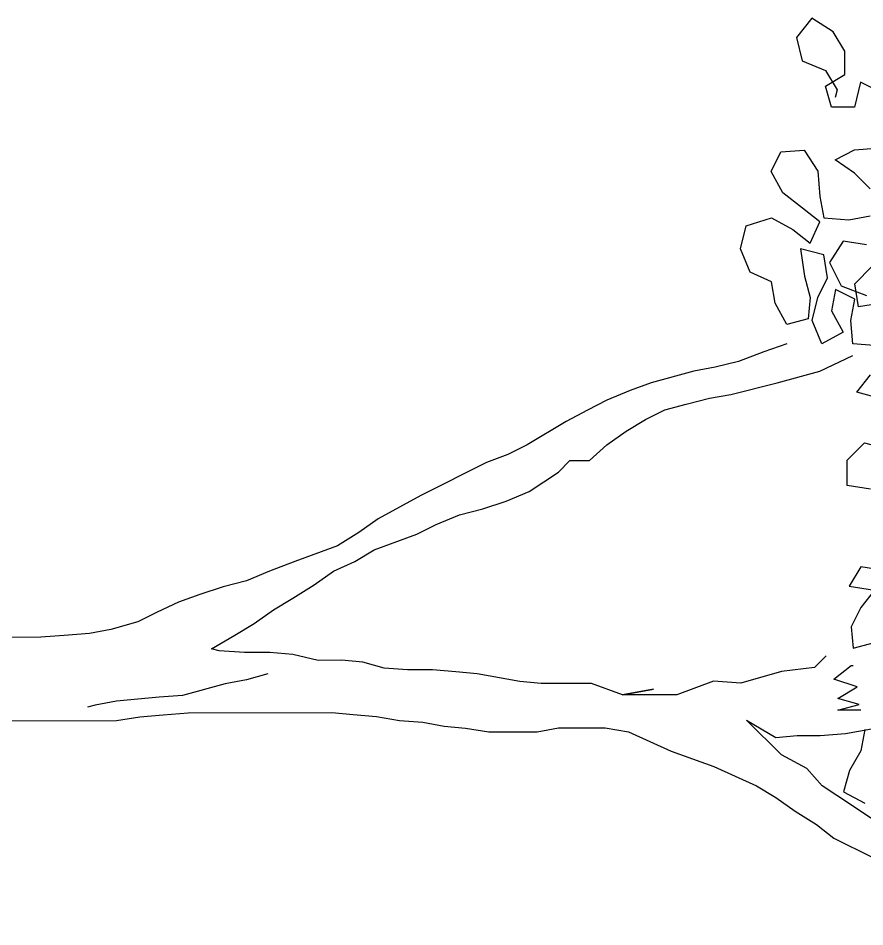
# Model space of a CAD drawing. Header units: feet. Extents: x 50754 to 76410, y 49660 to 67674.
# Drawn here: x 70100.77 to 70116.03, y 55226.35 to 55242.72 of the extents above; entities that cross this region are included whole.
import ezdxf

# ---------------------------------------------------------------- set-up
doc = ezdxf.new("R2010")
doc.units = ezdxf.units.FT
doc.linetypes.add('Amconstr', pattern=[9999, 9999, 0])
doc.layers.add('1_tree', color=3, linetype='Continuous')
doc.layers.add('MS GATE', color=1, linetype='Continuous')

# ---------------------------------------------------------------- blocks, each defined once
blk = doc.blocks.new('admin enlclave road')
at = {"layer": '1_tree', "color": 253}
for points in [[(44844.62516, -5345.34327), (44844.61521, -5345.34299), (44844.61375, -5345.33245), (44844.62004, -5345.32415), (44844.62929, -5345.32535)], [(44844.63239, -5345.30591), (44844.61388, -5345.30352), (44844.61854, -5345.29543)], [(44844.61926, -5345.26476), (44844.60975, -5345.26773), (44844.60678, -5345.25823), (44844.61307, -5345.24992)], [(44844.6094, -5345.24134), (44844.59945, -5345.24106), (44844.59501, -5345.25077), (44844.60122, -5345.25982), (44844.61232, -5345.26242)], [(44844.6201, -5345.28282), (44844.60945, -5345.28347), (44844.60729, -5345.27386), (44844.60768, -5345.26471), (44844.59901, -5345.26178), (44844.59863, -5345.27092), (44844.60472, -5345.27917), (44844.59648, -5345.28527), (44844.59108, -5345.2761), (44844.59217, -5345.26603), (44844.5951, -5345.25736), (44844.59213, -5345.24786), (44844.58206, -5345.24677), (44844.58526, -5345.2579), (44844.58892, -5345.26648), (44844.58935, -5345.27551), (44844.58076, -5345.27918), (44844.57466, -5345.27093), (44844.57181, -5345.26224), (44844.56233, -5345.25942), (44844.55693, -5345.25025), (44844.55802, -5345.24019), (44844.56811, -5345.23548), (44844.5777, -5345.23912), (44844.58578, -5345.24378), (44844.5886, -5345.2343), (44844.58052, -5345.22964), (44844.57151, -5345.22427), (44844.56541, -5345.21603), (44844.56835, -5345.20736), (44844.57796, -5345.2052), (44844.58487, -5345.21333), (44844.58714, -5345.22376), (44844.59, -5345.23246), (44844.60065, -5345.23181), (44844.60934, -5345.22895)], [(44844.60777, -5345.2176), (44844.60039, -5345.21201), (44844.5915, -5345.20746), (44844.59904, -5345.20228), (44844.60785, -5345.20024)], [(44844.60622, -5345.1765), (44844.59755, -5345.17357), (44844.59657, -5345.18445), (44844.58685, -5345.18579), (44844.58318, -5345.17721), (44844.59061, -5345.17123), (44844.58927, -5345.1615), (44844.58328, -5345.15406), (44844.57358, -5345.14962), (44844.56821, -5345.15863), (44844.57199, -5345.16802), (44844.58228, -5345.17073), (44844.58827, -5345.17816), (44844.58791, -5345.18152)], [(44844.58189, -5345.28729), (44844.57261, -5345.29188), (44844.56263, -5345.29739), (44844.55323, -5345.30117), (44844.54454, -5345.30402), (44844.52738, -5345.31135), (44844.51891, -5345.31583), (44844.50974, -5345.32123), (44844.50219, -5345.32641), (44844.49395, -5345.33251), (44844.47908, -5345.34448), (44844.47153, -5345.34965), (44844.46306, -5345.35413), (44844.4374, -5345.37173), (44844.42091, -5345.38393), (44844.41359, -5345.39072), (44844.40546, -5345.39763), (44844.38852, -5345.40659), (44844.37854, -5345.4121), (44844.36937, -5345.4175), (44844.35998, -5345.42128), (44844.3507, -5345.42587), (44844.34223, -5345.43034), (44844.33387, -5345.43563), (44844.32633, -5345.44081), (44844.31542, -5345.44562), (44844.30673, -5345.44848), (44844.2963, -5345.45075), (44844.28669, -5345.4529), (44844.19345, -5345.4658)], [(44844.3587, -5345.44789), (44844.36765, -5345.44087), (44844.37508, -5345.43489), (44844.38241, -5345.42809), (44844.38984, -5345.4221), (44844.39797, -5345.41519), (44844.40529, -5345.4084), (44844.41365, -5345.40311), (44844.42109, -5345.39712), (44844.43803, -5345.38817), (44844.44557, -5345.38299), (44844.45474, -5345.37759), (44844.46413, -5345.37381), (44844.47341, -5345.36922), (44844.48258, -5345.36382), (44844.49362, -5345.35403), (44844.49781, -5345.3485), (44844.50592, -5345.34737), (44844.51232, -5345.33988), (44844.51964, -5345.33308), (44844.52708, -5345.3271), (44844.53462, -5345.32192), (44844.5432, -5345.31825), (44844.5526, -5345.31447), (44844.56129, -5345.31162), (44844.58008, -5345.30406), (44844.59724, -5345.29673), (44844.61012, -5345.28834)], [(44844.63664, -5345.44414), (44844.63625, -5345.45328), (44844.63251, -5345.46206), (44844.63131, -5345.47132), (44844.6409, -5345.47495)], [(44844.63555, -5345.37654), (44844.6256, -5345.37626), (44844.62185, -5345.38504), (44844.63262, -5345.3852), (44844.62795, -5345.39329), (44844.62502, -5345.40195), (44844.62706, -5345.41076), (44844.63565, -5345.40709)], [(44844.61616, -5345.41557), (44844.61197, -5345.42111), (44844.59841, -5345.42464), (44844.58206, -5345.43186), (44844.5706, -5345.43262), (44844.55598, -5345.44043), (44844.53328, -5345.44357), (44844.54591, -5345.43934), (44844.53328, -5345.44357), (44844.51963, -5345.4405), (44844.49855, -5345.44342), (44844.48952, -5345.44384), (44844.47124, -5345.44306), (44844.46221, -5345.44349), (44844.45236, -5345.44402), (44844.44183, -5345.44548), (44844.43198, -5345.44602), (44844.42273, -5345.44482), (44844.4137, -5345.44524), (44844.40397, -5345.44659), (44844.39309, -5345.44562), (44844.38325, -5345.44615), (44844.37271, -5345.44761), (44844.36206, -5345.44826), (44844.3587, -5345.44789)], [(44844.6339, -5345.43626), (44844.62417, -5345.4376), (44844.63275, -5345.43394), (44844.6235, -5345.43274), (44844.63093, -5345.42675), (44844.62075, -5345.42485), (44844.62726, -5345.41817), (44844.62807, -5345.41806)], [(44844.78032, -5345.51515), (44844.76137, -5345.50951), (44844.75259, -5345.50577), (44844.74392, -5345.50283), (44844.73363, -5345.50013), (44844.72426, -5345.49812), (44844.71559, -5345.49519), (44844.70553, -5345.4941), (44844.69616, -5345.49209), (44844.67765, -5345.48969), (44844.66851, -5345.48931), (44844.65925, -5345.48811), (44844.63534, -5345.47654), (44844.63534, -5345.47654), (44844.62206, -5345.47012), (44844.61456, -5345.46372), (44844.60324, -5345.4595), (44844.58662, -5345.44693), (44844.5998, -5345.45254), (44844.6086, -5345.4505), (44844.61833, -5345.44915), (44844.62876, -5345.44688), (44844.64615, -5345.44117)], [(44844.25178, -5345.49326), (44844.32313, -5345.48339), (44844.33263, -5345.48042), (44844.34225, -5345.47827), (44844.35268, -5345.476), (44844.41267, -5345.46769), (44844.4217, -5345.46727), (44844.43155, -5345.46674), (44844.4415, -5345.46701), (44844.45134, -5345.46648), (44844.46048, -5345.46686), (44844.46951, -5345.46644), (44844.47947, -5345.46671), (44844.49974, -5345.46391), (44844.50843, -5345.46105), (44844.52789, -5345.45836), (44844.53784, -5345.45864), (44844.5568, -5345.46428), (44844.57553, -5345.46829), (44844.59449, -5345.47393), (44844.60327, -5345.47768), (44844.61217, -5345.48223), (44844.62187, -5345.48667), (44844.62995, -5345.49134), (44844.64729, -5345.4972)], [(44844.38368, -5345.45518), (44844.37509, -5345.45885), (44844.3664, -5345.4617), (44844.34924, -5345.46904), (44844.33962, -5345.47119), (44844.32201, -5345.47528), (44844.31331, -5345.47814), (44844.31018, -5345.4794)]]:
    blk.add_lwpolyline(points, dxfattribs=at)

msp = doc.modelspace()

# ---------------------------------------------------------------- block references
at = {"layer": 'MS GATE', "linetype": 'Amconstr', "lineweight": 25, "xscale": 42.66674600251998, "yscale": 42.66674600251998, "zscale": 42.66674600251998, "rotation": 352.174150691152}
msp.add_blockref('admin enlclave road', (-1794383.54152, 541708.42207), dxfattribs=at)

doc.saveas('drawing.dxf')
